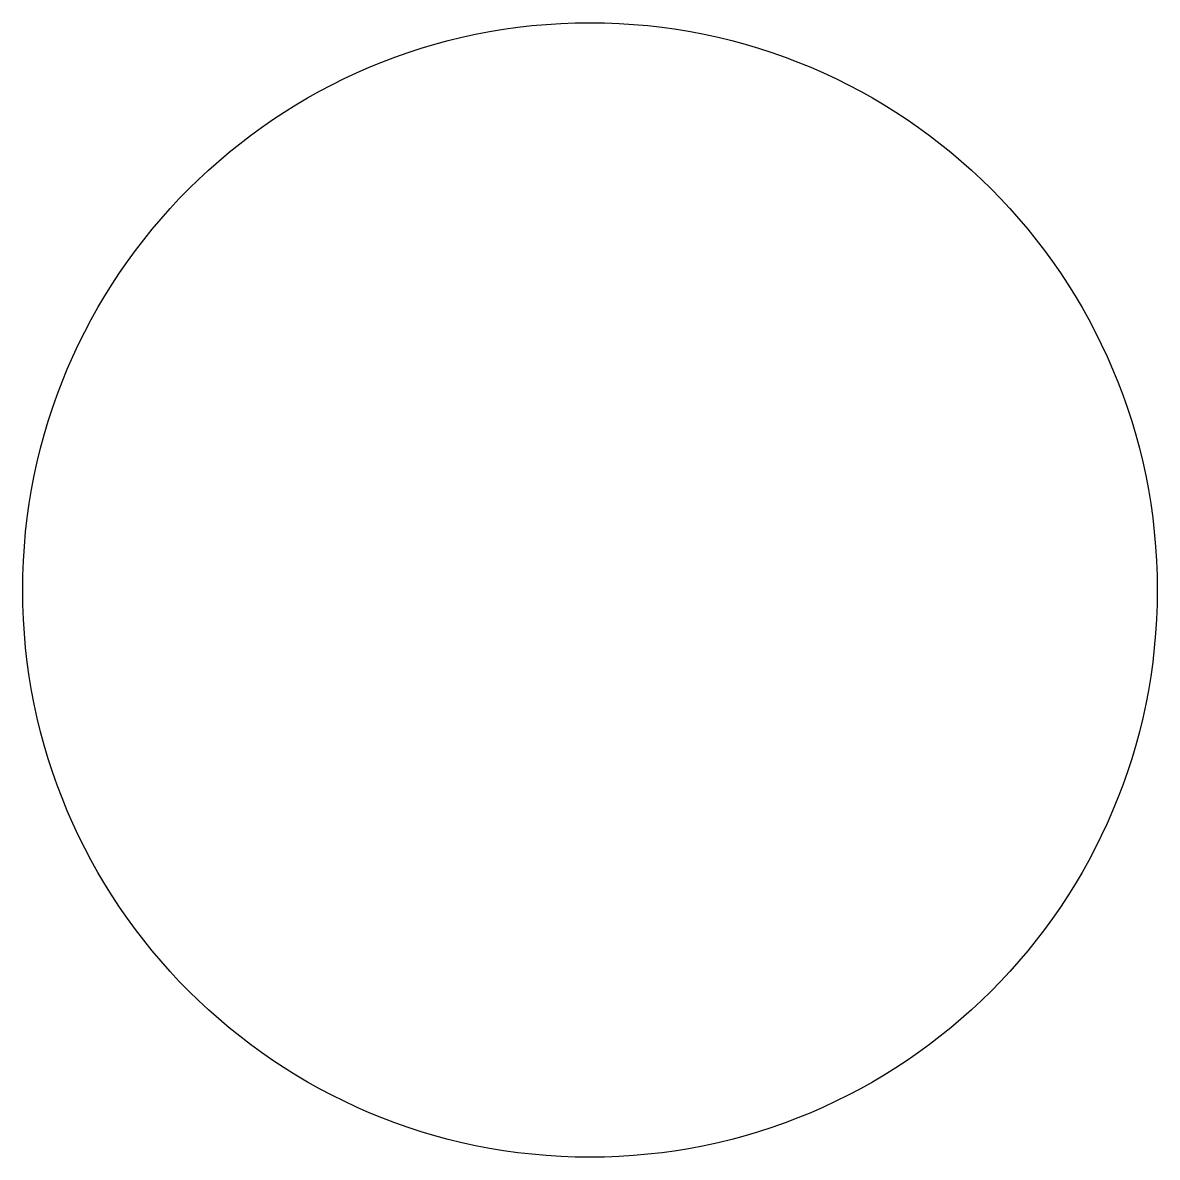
# Model space of a CAD drawing. Header units: millimetres. Extents: x 127 to 279, y 44 to 196.
import ezdxf

# ---------------------------------------------------------------- set-up
doc = ezdxf.new("R2010")
doc.units = ezdxf.units.MM
doc.layers.add('NEWBLOCK', color=2, linetype='Continuous')

msp = doc.modelspace()

# ---------------------------------------------------------------- linework, layer by layer
at = {"layer": 'NEWBLOCK', "color": 1}
msp.add_circle((203.08, 120.42), 75.96, dxfattribs=at)

doc.saveas('drawing.dxf')
